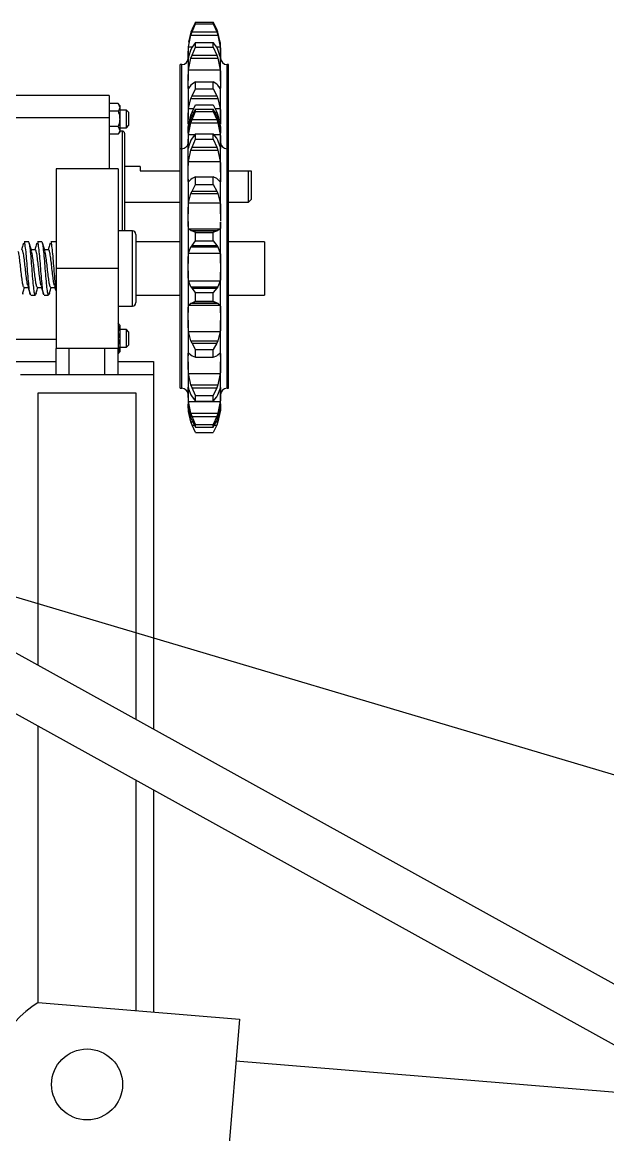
# Model space of a CAD drawing. Header units: millimetres. Extents: x -2889 to 8174, y 2447 to 8478.
# Drawn here: x 1625.71 to 1638.91, y 3472.34 to 3497.43 of the extents above; entities that cross this region are included whole.
import ezdxf

# ---------------------------------------------------------------- set-up
doc = ezdxf.new("R2010")
doc.units = ezdxf.units.MM

msp = doc.modelspace()

# ---------------------------------------------------------------- linework, layer by layer
at = {"color": 7, "linetype": 'Continuous', "lineweight": 25}
for p, q in [((1629.514, 3497.204), (1629.462, 3496.977)), ((1629.54, 3497.273), (1629.514, 3497.204)), ((1629.514, 3497.136), (1629.54, 3497.211)), ((1629.619, 3497.427), (1629.54, 3497.273)), ((1629.54, 3497.211), (1629.619, 3497.39)), ((1629.54, 3497.211), (1630.098, 3497.211)), ((1629.619, 3497.39), (1629.619, 3497.427)), ((1629.619, 3497.427), (1630.019, 3497.427)), ((1629.619, 3497.39), (1630.019, 3497.39)), ((1630.019, 3497.39), (1630.019, 3497.427)), ((1630.098, 3497.273), (1630.019, 3497.427)), ((1630.019, 3497.39), (1630.098, 3497.211)), ((1630.123, 3497.204), (1630.098, 3497.273)), ((1630.098, 3497.211), (1630.123, 3497.136)), ((1630.175, 3496.977), (1630.123, 3497.204)), ((1629.462, 3496.875), (1629.514, 3497.136)), ((1629.514, 3497.136), (1630.123, 3497.136)), ((1629.619, 3496.969), (1629.54, 3496.862)), ((1629.619, 3496.865), (1629.619, 3496.969)), ((1629.619, 3496.969), (1630.019, 3496.969)), ((1630.019, 3496.865), (1630.019, 3496.969)), ((1630.098, 3496.862), (1630.019, 3496.969)), ((1630.123, 3497.136), (1630.175, 3496.875)), ((1629.454, 3496.845), (1629.454, 3496.673)), ((1629.514, 3496.809), (1629.462, 3496.647)), ((1629.54, 3496.862), (1629.514, 3496.809)), ((1629.514, 3496.614), (1629.54, 3496.685)), ((1629.54, 3496.685), (1629.619, 3496.865)), ((1629.54, 3496.685), (1630.098, 3496.685)), ((1629.619, 3496.865), (1630.019, 3496.865)), ((1630.019, 3496.865), (1630.098, 3496.685)), ((1630.123, 3496.809), (1630.098, 3496.862)), ((1630.098, 3496.685), (1630.123, 3496.614)), ((1630.175, 3496.647), (1630.123, 3496.809)), ((1630.184, 3496.667), (1630.184, 3496.845)), ((1629.31, 3496.473), (1629.274, 3496.473)), ((1629.274, 3494.573), (1629.274, 3496.473)), ((1629.454, 3496.6), (1629.454, 3496.65)), ((1629.454, 3496.608), (1629.454, 3496.116)), ((1629.454, 3496.596), (1629.454, 3496.6)), ((1629.462, 3496.353), (1629.514, 3496.614)), ((1629.514, 3496.614), (1630.123, 3496.614)), ((1630.123, 3496.614), (1630.175, 3496.353)), ((1630.184, 3496.65), (1630.184, 3496.6)), ((1630.184, 3496.1), (1630.184, 3496.607)), ((1630.364, 3496.473), (1630.328, 3496.473)), ((1630.364, 3494.573), (1630.364, 3496.473)), ((1629.462, 3496.353), (1630.175, 3496.353)), ((1629.454, 3495.986), (1629.454, 3496.081)), ((1629.454, 3495.987), (1629.454, 3495.235)), ((1629.462, 3495.929), (1629.459, 3495.929)), ((1629.514, 3496.004), (1629.462, 3495.929)), ((1629.54, 3496.034), (1629.514, 3496.004)), ((1629.619, 3496.081), (1629.54, 3496.034)), ((1629.619, 3496.081), (1630.019, 3496.081)), ((1629.619, 3495.923), (1629.619, 3496.081)), ((1630.019, 3495.923), (1630.019, 3496.081)), ((1630.098, 3496.034), (1630.019, 3496.081)), ((1630.123, 3496.004), (1630.098, 3496.034)), ((1630.175, 3495.929), (1630.123, 3496.004)), ((1630.184, 3496.081), (1630.184, 3495.986)), ((1630.184, 3495.986), (1630.184, 3495.941)), ((1630.184, 3495.216), (1630.184, 3495.983)), ((1627.669, 3495.773), (1624.469, 3495.773)), ((1627.669, 3495.773), (1627.669, 3495.273)), ((1629.462, 3495.483), (1629.514, 3495.707)), ((1629.514, 3495.707), (1629.54, 3495.765)), ((1629.514, 3495.707), (1630.123, 3495.707)), ((1629.54, 3495.765), (1629.619, 3495.923)), ((1629.54, 3495.765), (1630.098, 3495.765)), ((1629.619, 3495.923), (1630.019, 3495.923)), ((1630.019, 3495.923), (1630.098, 3495.765)), ((1630.098, 3495.765), (1630.123, 3495.707)), ((1630.123, 3495.707), (1630.175, 3495.483)), ((1627.876, 3495.594), (1627.669, 3495.594)), ((1627.909, 3495.547), (1627.876, 3495.594)), ((1627.876, 3495.594), (1627.909, 3495.507)), ((1627.909, 3495.547), (1627.909, 3495.507)), ((1627.909, 3495.507), (1627.909, 3495.247)), ((1628.059, 3495.447), (1627.909, 3495.447)), ((1628.109, 3495.397), (1628.059, 3495.447)), ((1628.059, 3495.047), (1628.059, 3495.447)), ((1629.54, 3495.401), (1629.619, 3495.562)), ((1629.619, 3495.467), (1629.54, 3495.322)), ((1629.619, 3495.562), (1630.019, 3495.562)), ((1629.619, 3495.415), (1629.619, 3495.467)), ((1629.619, 3495.467), (1630.019, 3495.467)), ((1630.019, 3495.562), (1630.098, 3495.401)), ((1630.019, 3495.415), (1630.019, 3495.467)), ((1630.098, 3495.322), (1630.019, 3495.467)), ((1627.669, 3495.273), (1624.469, 3495.273)), ((1627.876, 3495.421), (1627.669, 3495.421)), ((1627.669, 3495.273), (1627.669, 3494.123)), ((1627.909, 3495.247), (1627.909, 3494.988)), ((1628.109, 3495.397), (1628.109, 3495.097)), ((1629.454, 3495.131), (1629.454, 3495.199)), ((1629.462, 3495.092), (1629.514, 3495.33)), ((1629.514, 3495.256), (1629.462, 3495.041)), ((1629.514, 3495.33), (1629.54, 3495.401)), ((1629.54, 3495.322), (1629.514, 3495.256)), ((1629.514, 3495.159), (1629.54, 3495.233)), ((1629.54, 3495.233), (1629.619, 3495.415)), ((1629.54, 3495.233), (1630.098, 3495.233)), ((1629.619, 3495.415), (1630.019, 3495.415)), ((1630.019, 3495.415), (1630.098, 3495.233)), ((1630.098, 3495.401), (1630.123, 3495.33)), ((1630.123, 3495.256), (1630.098, 3495.322)), ((1630.098, 3495.233), (1630.123, 3495.159)), ((1630.123, 3495.33), (1630.175, 3495.092)), ((1630.175, 3495.041), (1630.123, 3495.256)), ((1630.184, 3495.199), (1630.184, 3495.131)), ((1627.876, 3495.074), (1627.669, 3495.074)), ((1627.876, 3495.074), (1627.909, 3494.988)), ((1627.876, 3494.901), (1627.909, 3494.947)), ((1627.909, 3495.047), (1628.059, 3495.047)), ((1627.909, 3494.988), (1627.909, 3494.947)), ((1627.969, 3494.973), (1627.909, 3494.973)), ((1628.019, 3494.923), (1628.019, 3492.723)), ((1628.059, 3495.047), (1628.109, 3495.097)), ((1629.454, 3494.946), (1629.454, 3494.943)), ((1629.454, 3494.928), (1629.454, 3494.669)), ((1629.454, 3494.928), (1629.454, 3494.661)), ((1629.462, 3494.894), (1629.514, 3495.159)), ((1629.514, 3495.159), (1630.123, 3495.159)), ((1630.123, 3495.159), (1630.175, 3494.894)), ((1630.184, 3494.942), (1630.184, 3494.946)), ((1630.184, 3494.674), (1630.184, 3494.927)), ((1627.876, 3494.901), (1627.669, 3494.901)), ((1629.514, 3494.764), (1629.462, 3494.62)), ((1629.54, 3494.813), (1629.514, 3494.764)), ((1629.619, 3494.907), (1629.54, 3494.813)), ((1629.54, 3494.612), (1629.619, 3494.79)), ((1629.619, 3494.79), (1629.619, 3494.907)), ((1629.619, 3494.907), (1630.019, 3494.907)), ((1629.619, 3494.79), (1630.019, 3494.79)), ((1630.019, 3494.79), (1630.019, 3494.907)), ((1630.098, 3494.813), (1630.019, 3494.907)), ((1630.019, 3494.79), (1630.098, 3494.612)), ((1630.123, 3494.764), (1630.098, 3494.813)), ((1630.175, 3494.62), (1630.123, 3494.764)), ((1629.31, 3494.573), (1629.274, 3494.573)), ((1629.274, 3489.173), (1629.274, 3494.573)), ((1629.454, 3494.595), (1629.454, 3494.656)), ((1629.454, 3494.01), (1629.454, 3494.595)), ((1629.462, 3494.288), (1629.514, 3494.544)), ((1629.514, 3494.544), (1629.54, 3494.612)), ((1629.514, 3494.544), (1630.123, 3494.544)), ((1629.54, 3494.612), (1630.098, 3494.612)), ((1630.098, 3494.612), (1630.123, 3494.544)), ((1630.123, 3494.544), (1630.175, 3494.288)), ((1630.184, 3494.656), (1630.184, 3494.595)), ((1630.184, 3494.045), (1630.184, 3494.593)), ((1630.364, 3494.573), (1630.328, 3494.573)), ((1630.364, 3489.173), (1630.364, 3494.573)), ((1628.369, 3494.173), (1628.019, 3494.173)), ((1628.369, 3494.173), (1628.369, 3494.073)), ((1629.462, 3494.288), (1630.175, 3494.288)), ((1627.874, 3494.123), (1626.474, 3494.123)), ((1626.474, 3494.123), (1626.474, 3491.873)), ((1627.874, 3494.123), (1627.874, 3491.873)), ((1628.369, 3494.073), (1629.274, 3494.073)), ((1629.454, 3493.907), (1629.454, 3494.01)), ((1629.619, 3493.938), (1629.54, 3493.906)), ((1629.619, 3493.771), (1629.619, 3493.938)), ((1629.619, 3493.938), (1630.019, 3493.938)), ((1630.019, 3493.771), (1630.019, 3493.938)), ((1630.098, 3493.906), (1630.019, 3493.938)), ((1630.184, 3494.01), (1630.184, 3493.907)), ((1630.364, 3494.073), (1630.811, 3494.073)), ((1630.811, 3493.373), (1630.811, 3494.073)), ((1630.811, 3494.073), (1630.869, 3494.073)), ((1630.869, 3494.073), (1630.869, 3493.431)), ((1629.454, 3493.886), (1629.454, 3493.109)), ((1629.462, 3493.827), (1629.46, 3493.83)), ((1629.514, 3493.881), (1629.462, 3493.827)), ((1629.54, 3493.906), (1629.514, 3493.881)), ((1629.54, 3493.621), (1629.619, 3493.771)), ((1629.619, 3493.771), (1630.019, 3493.771)), ((1630.019, 3493.771), (1630.098, 3493.621)), ((1630.123, 3493.881), (1630.098, 3493.906)), ((1630.175, 3493.827), (1630.123, 3493.881)), ((1630.178, 3493.827), (1630.175, 3493.827)), ((1630.184, 3493.106), (1630.184, 3493.907)), ((1629.462, 3493.356), (1629.514, 3493.568)), ((1629.514, 3493.568), (1629.54, 3493.621)), ((1629.514, 3493.568), (1630.123, 3493.568)), ((1629.54, 3493.621), (1630.098, 3493.621)), ((1630.098, 3493.621), (1630.123, 3493.568)), ((1630.123, 3493.568), (1630.175, 3493.356)), ((1630.811, 3493.373), (1630.869, 3493.431)), ((1628.019, 3493.373), (1629.274, 3493.373)), ((1629.462, 3493.356), (1630.175, 3493.356)), ((1630.364, 3493.373), (1630.811, 3493.373)), ((1629.454, 3492.944), (1629.454, 3493.074)), ((1629.454, 3492.937), (1629.454, 3491.987)), ((1630.184, 3493.074), (1630.184, 3492.944)), ((1630.184, 3491.99), (1630.184, 3492.915)), ((1628.194, 3492.723), (1627.874, 3492.723)), ((1629.514, 3492.727), (1629.462, 3492.771)), ((1629.462, 3492.771), (1630.175, 3492.771)), ((1629.54, 3492.725), (1629.514, 3492.727)), ((1629.514, 3492.727), (1630.123, 3492.727)), ((1629.619, 3492.689), (1629.54, 3492.725)), ((1629.54, 3492.725), (1630.098, 3492.725)), ((1629.619, 3492.495), (1629.619, 3492.689)), ((1629.619, 3492.689), (1630.019, 3492.689)), ((1630.098, 3492.725), (1630.019, 3492.689)), ((1630.019, 3492.495), (1630.019, 3492.689)), ((1630.123, 3492.727), (1630.098, 3492.725)), ((1630.175, 3492.771), (1630.123, 3492.727)), ((1625.858, 3492.473), (1625.755, 3492.473)), ((1626.158, 3492.473), (1626.055, 3492.473)), ((1626.474, 3492.473), (1626.355, 3492.473)), ((1628.274, 3492.643), (1628.274, 3491.103)), ((1629.274, 3492.473), (1628.274, 3492.473)), ((1629.54, 3492.394), (1629.619, 3492.495)), ((1629.619, 3492.495), (1630.019, 3492.495)), ((1630.019, 3492.495), (1630.098, 3492.394)), ((1631.174, 3492.473), (1630.364, 3492.473)), ((1631.174, 3492.473), (1631.174, 3491.284)), ((1626.008, 3492.298), (1625.914, 3492.298)), ((1626.308, 3492.298), (1626.214, 3492.298)), ((1629.462, 3492.223), (1629.514, 3492.363)), ((1629.462, 3492.223), (1630.175, 3492.223)), ((1629.514, 3492.363), (1629.54, 3492.394)), ((1629.514, 3492.363), (1630.123, 3492.363)), ((1629.54, 3492.394), (1630.098, 3492.394)), ((1630.098, 3492.394), (1630.123, 3492.363)), ((1630.123, 3492.363), (1630.175, 3492.223)), ((1629.454, 3491.836), (1629.454, 3491.977)), ((1630.184, 3491.977), (1630.184, 3491.836)), ((1627.874, 3491.873), (1626.474, 3491.873)), ((1626.474, 3491.873), (1626.474, 3490.073)), ((1627.874, 3491.873), (1627.874, 3490.073)), ((1629.454, 3491.823), (1629.454, 3490.881)), ((1630.184, 3490.871), (1630.184, 3491.794)), ((1625.755, 3491.448), (1625.848, 3491.448)), ((1626.055, 3491.448), (1626.148, 3491.448)), ((1626.355, 3491.448), (1626.448, 3491.448)), ((1629.514, 3491.458), (1629.462, 3491.593)), ((1629.462, 3491.593), (1630.175, 3491.593)), ((1629.54, 3491.428), (1629.514, 3491.458)), ((1629.514, 3491.458), (1630.123, 3491.458)), ((1629.619, 3491.331), (1629.54, 3491.428)), ((1629.54, 3491.428), (1630.098, 3491.428)), ((1630.098, 3491.428), (1630.019, 3491.331)), ((1630.123, 3491.458), (1630.098, 3491.428)), ((1630.175, 3491.593), (1630.123, 3491.458)), ((1625.724, 3491.313), (1625.718, 3491.285)), ((1625.905, 3491.273), (1626.008, 3491.273)), ((1626.024, 3491.313), (1626.018, 3491.285)), ((1626.205, 3491.273), (1626.308, 3491.273)), ((1626.324, 3491.313), (1626.318, 3491.285)), ((1628.274, 3491.273), (1629.274, 3491.273)), ((1629.619, 3491.136), (1629.619, 3491.331)), ((1629.619, 3491.331), (1630.019, 3491.331)), ((1630.019, 3491.136), (1630.019, 3491.331)), ((1630.364, 3491.273), (1631.174, 3491.273)), ((1631.174, 3491.284), (1631.174, 3491.273)), ((1627.874, 3491.023), (1628.194, 3491.023)), ((1629.462, 3491.043), (1629.514, 3491.092)), ((1629.462, 3491.043), (1630.175, 3491.043)), ((1629.514, 3491.092), (1629.54, 3491.096)), ((1629.514, 3491.092), (1630.123, 3491.092)), ((1629.54, 3491.096), (1629.619, 3491.136)), ((1629.54, 3491.096), (1630.098, 3491.096)), ((1629.619, 3491.136), (1630.019, 3491.136)), ((1630.019, 3491.136), (1630.098, 3491.096)), ((1630.098, 3491.096), (1630.123, 3491.092)), ((1630.123, 3491.092), (1630.175, 3491.043)), ((1629.454, 3490.733), (1629.454, 3490.865)), ((1629.454, 3490.712), (1629.454, 3489.902)), ((1630.184, 3490.865), (1630.184, 3490.733)), ((1630.184, 3489.89), (1630.184, 3490.701)), ((1627.876, 3490.644), (1627.874, 3490.644)), ((1627.876, 3490.598), (1627.874, 3490.598)), ((1627.909, 3490.598), (1627.876, 3490.644)), ((1627.876, 3490.644), (1627.894, 3490.598)), ((1627.876, 3490.598), (1627.909, 3490.448)), ((1627.909, 3490.598), (1627.909, 3490.448)), ((1628.059, 3490.498), (1627.909, 3490.498)), ((1627.909, 3490.448), (1627.909, 3490.148)), ((1628.109, 3490.448), (1628.059, 3490.498)), ((1628.059, 3490.098), (1628.059, 3490.498)), ((1628.109, 3490.448), (1628.109, 3490.148)), ((1629.514, 3490.244), (1629.462, 3490.453)), ((1629.462, 3490.453), (1630.175, 3490.453)), ((1630.175, 3490.453), (1630.123, 3490.244)), ((1627.876, 3490.298), (1627.874, 3490.298)), ((1627.876, 3490.298), (1627.909, 3490.148)), ((1629.54, 3490.192), (1629.514, 3490.244)), ((1629.514, 3490.244), (1630.123, 3490.244)), ((1629.619, 3490.045), (1629.54, 3490.192)), ((1629.54, 3490.192), (1630.098, 3490.192)), ((1630.098, 3490.192), (1630.019, 3490.045)), ((1630.123, 3490.244), (1630.098, 3490.192)), ((1626.474, 3489.473), (1626.474, 3490.073)), ((1626.774, 3490.073), (1626.474, 3490.073)), ((1626.774, 3489.473), (1626.774, 3490.073)), ((1627.574, 3490.073), (1626.774, 3490.073)), ((1627.574, 3489.473), (1627.574, 3490.073)), ((1627.874, 3490.073), (1627.574, 3490.073)), ((1627.874, 3489.473), (1627.874, 3490.073)), ((1627.876, 3489.998), (1627.874, 3489.998)), ((1627.876, 3489.951), (1627.874, 3489.951)), ((1627.876, 3489.951), (1627.909, 3489.998)), ((1627.895, 3489.998), (1627.876, 3489.951)), ((1627.909, 3490.148), (1627.909, 3489.998)), ((1627.909, 3490.098), (1628.059, 3490.098)), ((1628.059, 3490.098), (1628.109, 3490.148)), ((1629.462, 3489.975), (1629.514, 3489.927)), ((1629.514, 3489.927), (1629.54, 3489.904)), ((1629.54, 3489.904), (1629.619, 3489.876)), ((1629.619, 3490.045), (1630.019, 3490.045)), ((1629.619, 3489.876), (1629.619, 3490.045)), ((1630.019, 3489.876), (1630.019, 3490.045)), ((1630.019, 3489.876), (1630.098, 3489.904)), ((1630.098, 3489.904), (1630.123, 3489.927)), ((1630.123, 3489.927), (1630.175, 3489.975)), ((1630.175, 3489.975), (1630.177, 3489.973)), ((1619.439, 3489.773), (1626.474, 3489.773)), ((1627.874, 3489.773), (1628.674, 3489.773)), ((1628.674, 3489.773), (1628.674, 3489.473)), ((1629.454, 3489.784), (1629.454, 3489.889)), ((1629.454, 3489.768), (1629.454, 3489.186)), ((1629.619, 3489.876), (1630.019, 3489.876)), ((1630.184, 3489.889), (1630.184, 3489.784)), ((1630.184, 3489.176), (1630.184, 3489.767)), ((1628.674, 3489.473), (1625.674, 3489.473)), ((1628.674, 3489.473), (1628.674, 3481.482)), ((1629.462, 3489.505), (1630.175, 3489.505)), ((1629.514, 3489.251), (1629.462, 3489.505)), ((1630.175, 3489.505), (1630.123, 3489.251)), ((1629.274, 3489.173), (1629.31, 3489.173)), ((1629.454, 3489.118), (1629.454, 3489.182)), ((1629.462, 3489.163), (1629.514, 3489.024)), ((1629.54, 3489.183), (1629.514, 3489.251)), ((1629.514, 3489.251), (1630.123, 3489.251)), ((1629.619, 3489.006), (1629.54, 3489.183)), ((1629.54, 3489.183), (1630.098, 3489.183)), ((1630.098, 3489.183), (1630.019, 3489.006)), ((1630.123, 3489.251), (1630.098, 3489.183)), ((1630.123, 3489.024), (1630.175, 3489.163)), ((1630.184, 3489.188), (1630.184, 3489.182)), ((1630.184, 3489.182), (1630.184, 3489.118)), ((1630.328, 3489.173), (1630.364, 3489.173)), ((1626.074, 3489.073), (1628.274, 3489.073)), ((1626.074, 3482.922), (1626.074, 3489.073)), ((1628.274, 3489.073), (1628.274, 3481.703)), ((1629.454, 3489.1), (1629.454, 3488.827)), ((1629.514, 3489.024), (1629.54, 3488.977)), ((1629.54, 3488.977), (1629.619, 3488.885)), ((1629.619, 3488.885), (1629.619, 3489.006)), ((1629.619, 3489.006), (1630.019, 3489.006)), ((1630.019, 3488.885), (1630.019, 3489.006)), ((1630.019, 3488.885), (1630.098, 3488.977)), ((1630.098, 3488.977), (1630.123, 3489.024)), ((1630.184, 3488.825), (1630.184, 3489.093)), ((1629.454, 3488.828), (1629.454, 3488.808)), ((1629.454, 3488.807), (1629.454, 3488.799)), ((1629.462, 3488.876), (1630.175, 3488.876)), ((1629.514, 3488.611), (1629.462, 3488.876)), ((1629.462, 3488.718), (1629.514, 3488.506)), ((1629.514, 3488.412), (1629.462, 3488.652)), ((1629.619, 3488.885), (1630.019, 3488.885)), ((1630.175, 3488.876), (1630.123, 3488.611)), ((1630.123, 3488.506), (1630.175, 3488.718)), ((1630.175, 3488.652), (1630.123, 3488.412)), ((1630.184, 3488.806), (1630.184, 3488.825)), ((1630.184, 3488.799), (1630.184, 3488.806)), ((1629.54, 3488.537), (1629.514, 3488.611)), ((1629.514, 3488.611), (1630.123, 3488.611)), ((1629.514, 3488.506), (1629.54, 3488.441)), ((1629.54, 3488.341), (1629.514, 3488.412)), ((1629.619, 3488.355), (1629.54, 3488.537)), ((1629.54, 3488.537), (1630.098, 3488.537)), ((1629.54, 3488.441), (1629.619, 3488.298)), ((1630.098, 3488.537), (1630.019, 3488.355)), ((1630.019, 3488.298), (1630.098, 3488.441)), ((1630.123, 3488.611), (1630.098, 3488.537)), ((1630.098, 3488.441), (1630.123, 3488.506)), ((1630.123, 3488.412), (1630.098, 3488.341)), ((1629.619, 3488.178), (1629.54, 3488.341)), ((1629.619, 3488.298), (1629.619, 3488.355)), ((1629.619, 3488.355), (1630.019, 3488.355)), ((1629.619, 3488.298), (1630.019, 3488.298)), ((1629.619, 3488.178), (1630.019, 3488.178)), ((1630.019, 3488.298), (1630.019, 3488.355)), ((1630.098, 3488.341), (1630.019, 3488.178)), ((1643.985, 3473.002), (1620.133, 3486.212)), ((1619.551, 3485.162), (1643.404, 3471.953)), ((1626.074, 3475.319), (1626.074, 3481.55)), ((1628.274, 3480.331), (1628.274, 3475.138)), ((1628.674, 3480.11), (1628.674, 3475.105)), ((1626.073, 3475.319), (1630.606, 3474.946)), ((1630.606, 3474.946), (1630.286, 3471.059)), ((1641.314, 3473.11), (1630.528, 3473.999))]:
    msp.add_line(p, q, dxfattribs=at)
at = {"color": 8, "linetype": 'Continuous', "lineweight": 25}
for p, q in [((1629.462, 3496.875), (1629.549, 3496.875)), ((1630.088, 3496.875), (1630.175, 3496.875)), ((1629.31, 3494.573), (1629.31, 3496.473)), ((1630.328, 3494.573), (1630.328, 3496.473)), ((1629.462, 3495.483), (1629.58, 3495.483)), ((1630.057, 3495.483), (1630.175, 3495.483)), ((1629.514, 3495.33), (1629.544, 3495.33)), ((1629.54, 3495.401), (1629.583, 3495.401)), ((1630.055, 3495.401), (1630.098, 3495.401)), ((1630.094, 3495.33), (1630.123, 3495.33)), ((1627.969, 3492.723), (1627.969, 3494.973)), ((1629.462, 3494.894), (1629.608, 3494.894)), ((1630.03, 3494.894), (1630.175, 3494.894)), ((1629.31, 3489.173), (1629.31, 3494.573)), ((1630.328, 3489.173), (1630.328, 3494.573)), ((1628.194, 3491.023), (1628.194, 3492.723)), ((1626.474, 3490.273), (1624.469, 3490.273)), ((1629.514, 3488.412), (1629.556, 3488.412)), ((1630.082, 3488.412), (1630.123, 3488.412)), ((1629.54, 3488.341), (1629.595, 3488.341)), ((1630.042, 3488.341), (1630.098, 3488.341))]:
    msp.add_line(p, q, dxfattribs=at)
msp.add_line((1616.685, 3487.105), (1653.584, 3476.141))
at = {"color": 7, "linetype": 'Continuous', "lineweight": 25}
msp.add_circle((1627.174, 3473.473), 0.8, dxfattribs=at)
for centre, radius, start, end in [((1629.31, 3496.617), 0.144, 270, 0), ((1630.328, 3496.617), 0.144, 180, 270), ((1627.969, 3494.923), 0.05, 0, 90), ((1629.31, 3494.717), 0.144, 270, 358.1372), ((1630.328, 3494.717), 0.144, 181.8628, 270), ((1628.194, 3492.643), 0.08, 0, 90), ((1628.194, 3491.103), 0.08, 270, 0), ((1629.31, 3489.029), 0.144, 1.8628, 90), ((1630.328, 3489.029), 0.144, 90, 178.1372), ((1630.724, 3488.799), 1.27, 180, 186.731), ((1628.914, 3488.799), 1.27, 351.7654, 353.4851), ((1628.914, 3488.799), 1.27, 353.4851, 0), ((1627.174, 3473.473), 2.15, 120.8054, 265.2895)]:
    msp.add_arc(centre, radius, start, end, dxfattribs=at)
for points, knots in [([(1630.184, 3496.832), (1630.184, 3496.841), (1630.184, 3496.861), (1630.182, 3496.919), (1630.177, 3496.965), (1630.175, 3496.977)], [0, 0, 0, 0, 0.36574, 0.831173, 1, 1, 1, 1]), ([(1629.454, 3496.65), (1629.454, 3496.671), (1629.454, 3496.718), (1629.455, 3496.802), (1629.461, 3496.86), (1629.462, 3496.875)], [0, 0, 0, 0, 0.3657486, 0.8311813, 1, 1, 1, 1]), ([(1630.175, 3496.875), (1630.178, 3496.834), (1630.185, 3496.751), (1630.184, 3496.683), (1630.184, 3496.655), (1630.184, 3496.65)], [0, 0, 0, 0, 0.4594409, 0.9186762, 1, 1, 1, 1]), ([(1629.462, 3496.647), (1629.459, 3496.627), (1629.454, 3496.595), (1629.454, 3496.597), (1629.454, 3496.597)], [0, 0, 0, 0, 0.628199, 1, 1, 1, 1]), ([(1630.184, 3496.595), (1630.184, 3496.594), (1630.184, 3496.589), (1630.182, 3496.611), (1630.177, 3496.64), (1630.175, 3496.647)], [0, 0, 0, 0, 0.132507, 0.769107, 1, 1, 1, 1]), ([(1629.454, 3496.081), (1629.454, 3496.11), (1629.454, 3496.178), (1629.455, 3496.276), (1629.461, 3496.337), (1629.462, 3496.353)], [0, 0, 0, 0, 0.365759, 0.831192, 1, 1, 1, 1]), ([(1630.175, 3496.353), (1630.178, 3496.309), (1630.185, 3496.219), (1630.184, 3496.129), (1630.184, 3496.087), (1630.184, 3496.081)], [0, 0, 0, 0, 0.4594441, 0.9186795, 1, 1, 1, 1]), ([(1629.455, 3495.93), (1629.454, 3495.941), (1629.454, 3495.954), (1629.454, 3495.982), (1629.454, 3495.986)], [0, 0, 0, 0, 0.84956, 1, 1, 1, 1]), ([(1630.18, 3495.926), (1630.18, 3495.925), (1630.179, 3495.922), (1630.177, 3495.926), (1630.175, 3495.929)], [0, 0, 0, 0, 0.234543, 1, 1, 1, 1]), ([(1627.909, 3495.507), (1627.909, 3495.504), (1627.908, 3495.475), (1627.891, 3495.446), (1627.876, 3495.421)], [0, 0, 0, 0, 0.097922, 1, 1, 1, 1]), ([(1629.454, 3495.199), (1629.454, 3495.234), (1629.454, 3495.313), (1629.455, 3495.412), (1629.461, 3495.468), (1629.462, 3495.483)], [0, 0, 0, 0, 0.365758, 0.831191, 1, 1, 1, 1]), ([(1630.175, 3495.483), (1630.178, 3495.441), (1630.185, 3495.357), (1630.184, 3495.257), (1630.184, 3495.207), (1630.184, 3495.199)], [0, 0, 0, 0, 0.459437, 0.918672, 1, 1, 1, 1]), ([(1627.876, 3495.421), (1627.889, 3495.377), (1627.907, 3495.321), (1627.908, 3495.262), (1627.909, 3495.247)], [0, 0, 0, 0, 0.762598, 1, 1, 1, 1]), ([(1627.909, 3495.247), (1627.905, 3495.204), (1627.9, 3495.145), (1627.881, 3495.089), (1627.876, 3495.074)], [0, 0, 0, 0, 0.739122, 1, 1, 1, 1]), ([(1627.909, 3494.988), (1627.909, 3494.985), (1627.908, 3494.955), (1627.891, 3494.927), (1627.876, 3494.901)], [0, 0, 0, 0, 0.097922, 1, 1, 1, 1]), ([(1629.455, 3494.965), (1629.455, 3494.966), (1629.452, 3494.983), (1629.454, 3495.026), (1629.454, 3495.067), (1629.454, 3495.073)], [0, 0, 0, 0, 0.047362, 0.856684, 1, 1, 1, 1]), ([(1629.462, 3495.041), (1629.459, 3495.012), (1629.453, 3494.953), (1629.454, 3494.923), (1629.454, 3494.917), (1629.454, 3494.916)], [0, 0, 0, 0, 0.459428, 0.918663, 1, 1, 1, 1]), ([(1629.454, 3494.927), (1629.454, 3494.939), (1629.454, 3494.965), (1629.455, 3495.03), (1629.461, 3495.079), (1629.462, 3495.092)], [0, 0, 0, 0, 0.365743, 0.831176, 1, 1, 1, 1]), ([(1630.175, 3495.092), (1630.178, 3495.058), (1630.185, 3494.989), (1630.184, 3494.944), (1630.184, 3494.929), (1630.184, 3494.927)], [0, 0, 0, 0, 0.459438, 0.918674, 1, 1, 1, 1]), ([(1630.184, 3494.916), (1630.184, 3494.922), (1630.184, 3494.936), (1630.182, 3494.987), (1630.177, 3495.03), (1630.175, 3495.041)], [0, 0, 0, 0, 0.365754, 0.831187, 1, 1, 1, 1]), ([(1630.184, 3495.073), (1630.184, 3495.045), (1630.185, 3494.998), (1630.182, 3494.972), (1630.181, 3494.962)], [0, 0, 0, 0, 0.590811, 1, 1, 1, 1]), ([(1629.454, 3494.656), (1629.454, 3494.679), (1629.454, 3494.732), (1629.455, 3494.82), (1629.461, 3494.879), (1629.462, 3494.894)], [0, 0, 0, 0, 0.365758, 0.83119, 1, 1, 1, 1]), ([(1630.175, 3494.894), (1630.178, 3494.852), (1630.185, 3494.767), (1630.184, 3494.693), (1630.184, 3494.661), (1630.184, 3494.656)], [0, 0, 0, 0, 0.459444, 0.91868, 1, 1, 1, 1]), ([(1629.462, 3494.62), (1629.459, 3494.604), (1629.453, 3494.573), (1629.454, 3494.58), (1629.454, 3494.593), (1629.454, 3494.595)], [0, 0, 0, 0, 0.459442, 0.918677, 1, 1, 1, 1]), ([(1630.184, 3494.595), (1630.184, 3494.588), (1630.184, 3494.572), (1630.182, 3494.589), (1630.177, 3494.613), (1630.175, 3494.62)], [0, 0, 0, 0, 0.36576, 0.8311927, 1, 1, 1, 1]), ([(1629.454, 3494.01), (1629.454, 3494.041), (1629.454, 3494.112), (1629.455, 3494.211), (1629.461, 3494.272), (1629.462, 3494.288)], [0, 0, 0, 0, 0.36576, 0.831192, 1, 1, 1, 1]), ([(1630.175, 3494.288), (1630.178, 3494.244), (1630.185, 3494.154), (1630.184, 3494.061), (1630.184, 3494.016), (1630.184, 3494.01)], [0, 0, 0, 0, 0.45944, 0.918675, 1, 1, 1, 1]), ([(1629.455, 3493.839), (1629.454, 3493.854), (1629.454, 3493.871), (1629.454, 3493.902), (1629.454, 3493.907)], [0, 0, 0, 0, 0.849561, 1, 1, 1, 1]), ([(1630.184, 3493.907), (1630.184, 3493.887), (1630.184, 3493.843), (1630.181, 3493.832), (1630.179, 3493.826)], [0, 0, 0, 0, 0.440039, 1, 1, 1, 1]), ([(1629.454, 3493.074), (1629.454, 3493.11), (1629.454, 3493.19), (1629.455, 3493.287), (1629.461, 3493.341), (1629.462, 3493.356)], [0, 0, 0, 0, 0.3657505, 0.8311832, 1, 1, 1, 1]), ([(1630.175, 3493.356), (1630.178, 3493.315), (1630.185, 3493.233), (1630.184, 3493.133), (1630.184, 3493.082), (1630.184, 3493.074)], [0, 0, 0, 0, 0.459422, 0.918656, 1, 1, 1, 1]), ([(1629.462, 3492.771), (1629.459, 3492.787), (1629.453, 3492.821), (1629.454, 3492.893), (1629.454, 3492.937), (1629.454, 3492.944)], [0, 0, 0, 0, 0.459435, 0.91867, 1, 1, 1, 1]), ([(1630.184, 3492.915), (1630.184, 3492.897), (1630.184, 3492.842), (1630.182, 3492.796), (1630.177, 3492.776), (1630.175, 3492.771)], [0, 0, 0, 0, 0.271849, 0.806178, 1, 1, 1, 1]), ([(1625.74, 3492.443), (1625.731, 3492.412), (1625.717, 3492.363), (1625.703, 3492.315), (1625.698, 3492.298)], [0, 0, 0, 0, 0.640413, 1, 1, 1, 1]), ([(1625.905, 3491.284), (1625.902, 3491.282), (1625.893, 3491.275), (1625.876, 3491.364), (1625.859, 3491.53), (1625.839, 3491.752), (1625.821, 3491.992), (1625.803, 3492.216), (1625.782, 3492.381), (1625.768, 3492.47), (1625.759, 3492.463), (1625.755, 3492.461)], [0, 0, 0, 0, 0.06233, 0.188585, 0.310877, 0.438245, 0.56233, 0.686415, 0.813783, 0.936076, 1, 1, 1, 1]), ([(1626.008, 3491.284), (1626.005, 3491.282), (1625.996, 3491.275), (1625.979, 3491.364), (1625.962, 3491.53), (1625.942, 3491.752), (1625.924, 3491.992), (1625.906, 3492.216), (1625.885, 3492.381), (1625.871, 3492.47), (1625.862, 3492.463), (1625.858, 3492.461)], [0, 0, 0, 0, 0.06233, 0.188585, 0.310877, 0.438245, 0.56233, 0.686415, 0.813783, 0.936076, 1, 1, 1, 1]), ([(1625.924, 3492.265), (1625.915, 3492.296), (1625.898, 3492.356), (1625.881, 3492.417), (1625.872, 3492.448)], [0, 0, 0, 0, 0.496832, 1, 1, 1, 1]), ([(1626.04, 3492.443), (1626.031, 3492.412), (1626.017, 3492.363), (1626.003, 3492.315), (1625.998, 3492.298)], [0, 0, 0, 0, 0.640413, 1, 1, 1, 1]), ([(1626.205, 3491.284), (1626.202, 3491.282), (1626.193, 3491.275), (1626.176, 3491.364), (1626.159, 3491.53), (1626.139, 3491.752), (1626.121, 3491.992), (1626.103, 3492.216), (1626.082, 3492.381), (1626.068, 3492.47), (1626.059, 3492.463), (1626.055, 3492.461)], [0, 0, 0, 0, 0.06233, 0.188585, 0.310877, 0.438245, 0.56233, 0.686415, 0.813783, 0.936076, 1, 1, 1, 1]), ([(1626.308, 3491.284), (1626.305, 3491.282), (1626.296, 3491.275), (1626.279, 3491.364), (1626.262, 3491.53), (1626.242, 3491.752), (1626.224, 3491.992), (1626.206, 3492.216), (1626.185, 3492.381), (1626.171, 3492.47), (1626.162, 3492.463), (1626.158, 3492.461)], [0, 0, 0, 0, 0.06233, 0.188585, 0.310877, 0.438245, 0.56233, 0.686415, 0.813783, 0.936076, 1, 1, 1, 1]), ([(1626.224, 3492.265), (1626.215, 3492.296), (1626.198, 3492.356), (1626.181, 3492.417), (1626.172, 3492.448)], [0, 0, 0, 0, 0.496832, 1, 1, 1, 1]), ([(1626.34, 3492.443), (1626.331, 3492.412), (1626.317, 3492.363), (1626.303, 3492.315), (1626.298, 3492.298)], [0, 0, 0, 0, 0.640413, 1, 1, 1, 1]), ([(1626.474, 3491.399), (1626.469, 3491.442), (1626.458, 3491.537), (1626.439, 3491.753), (1626.421, 3491.992), (1626.403, 3492.216), (1626.382, 3492.381), (1626.368, 3492.47), (1626.359, 3492.463), (1626.355, 3492.461)], [0, 0, 0, 0, 0.131479, 0.292005, 0.448392, 0.60478, 0.765306, 0.919434, 1, 1, 1, 1]), ([(1625.755, 3491.456), (1625.752, 3491.454), (1625.743, 3491.449), (1625.726, 3491.512), (1625.709, 3491.63), (1625.689, 3491.787), (1625.671, 3491.958), (1625.653, 3492.113), (1625.635, 3492.222), (1625.627, 3492.25), (1625.624, 3492.259)], [0, 0, 0, 0, 0.071087, 0.215079, 0.354497, 0.499776, 0.641262, 0.782748, 0.928027, 1, 1, 1, 1]), ([(1625.838, 3491.493), (1625.835, 3491.501), (1625.826, 3491.527), (1625.812, 3491.633), (1625.792, 3491.786), (1625.774, 3491.957), (1625.756, 3492.116), (1625.735, 3492.233), (1625.721, 3492.295), (1625.712, 3492.291), (1625.708, 3492.289)], [0, 0, 0, 0, 0.060633, 0.202175, 0.349667, 0.493309, 0.63695, 0.784443, 0.925984, 1, 1, 1, 1]), ([(1626.055, 3491.456), (1626.052, 3491.454), (1626.043, 3491.449), (1626.026, 3491.512), (1626.009, 3491.63), (1625.989, 3491.787), (1625.971, 3491.958), (1625.953, 3492.113), (1625.935, 3492.222), (1625.927, 3492.25), (1625.924, 3492.259)], [0, 0, 0, 0, 0.071087, 0.215079, 0.354497, 0.499776, 0.641262, 0.782748, 0.928027, 1, 1, 1, 1]), ([(1626.138, 3491.493), (1626.135, 3491.501), (1626.126, 3491.527), (1626.112, 3491.633), (1626.092, 3491.786), (1626.074, 3491.957), (1626.056, 3492.116), (1626.035, 3492.233), (1626.021, 3492.295), (1626.012, 3492.291), (1626.008, 3492.289)], [0, 0, 0, 0, 0.060633, 0.202175, 0.349667, 0.493309, 0.63695, 0.784443, 0.925984, 1, 1, 1, 1]), ([(1626.355, 3491.456), (1626.352, 3491.454), (1626.343, 3491.449), (1626.326, 3491.512), (1626.309, 3491.63), (1626.289, 3491.787), (1626.271, 3491.958), (1626.253, 3492.113), (1626.235, 3492.222), (1626.227, 3492.25), (1626.224, 3492.259)], [0, 0, 0, 0, 0.071087, 0.215079, 0.354497, 0.499776, 0.641262, 0.782748, 0.928027, 1, 1, 1, 1]), ([(1626.438, 3491.493), (1626.435, 3491.501), (1626.426, 3491.527), (1626.412, 3491.633), (1626.392, 3491.786), (1626.374, 3491.957), (1626.356, 3492.116), (1626.335, 3492.233), (1626.321, 3492.295), (1626.312, 3492.291), (1626.308, 3492.289)], [0, 0, 0, 0, 0.060633, 0.202175, 0.349667, 0.493309, 0.63695, 0.784443, 0.925984, 1, 1, 1, 1]), ([(1629.454, 3491.977), (1629.454, 3492.011), (1629.454, 3492.09), (1629.455, 3492.172), (1629.461, 3492.212), (1629.462, 3492.223)], [0, 0, 0, 0, 0.365737, 0.831169, 1, 1, 1, 1]), ([(1630.175, 3492.223), (1630.178, 3492.192), (1630.185, 3492.129), (1630.184, 3492.036), (1630.184, 3491.984), (1630.184, 3491.977)], [0, 0, 0, 0, 0.459435, 0.9186702, 1, 1, 1, 1]), ([(1629.462, 3491.593), (1629.459, 3491.623), (1629.453, 3491.685), (1629.454, 3491.777), (1629.454, 3491.828), (1629.454, 3491.836)], [0, 0, 0, 0, 0.459422, 0.918656, 1, 1, 1, 1]), ([(1630.184, 3491.836), (1630.184, 3491.802), (1630.184, 3491.724), (1630.182, 3491.643), (1630.177, 3491.603), (1630.175, 3491.593)], [0, 0, 0, 0, 0.365751, 0.831183, 1, 1, 1, 1]), ([(1625.723, 3491.303), (1625.732, 3491.334), (1625.745, 3491.382), (1625.759, 3491.43), (1625.764, 3491.448)], [0, 0, 0, 0, 0.63887, 1, 1, 1, 1]), ([(1625.837, 3491.487), (1625.846, 3491.456), (1625.864, 3491.395), (1625.881, 3491.333), (1625.89, 3491.302)], [0, 0, 0, 0, 0.495639, 1, 1, 1, 1]), ([(1626.023, 3491.303), (1626.032, 3491.334), (1626.045, 3491.382), (1626.059, 3491.43), (1626.064, 3491.448)], [0, 0, 0, 0, 0.63887, 1, 1, 1, 1]), ([(1626.137, 3491.487), (1626.146, 3491.456), (1626.164, 3491.395), (1626.181, 3491.333), (1626.19, 3491.302)], [0, 0, 0, 0, 0.495639, 1, 1, 1, 1]), ([(1626.323, 3491.303), (1626.332, 3491.334), (1626.345, 3491.382), (1626.359, 3491.43), (1626.364, 3491.448)], [0, 0, 0, 0, 0.6388703, 1, 1, 1, 1]), ([(1626.437, 3491.487), (1626.446, 3491.456), (1626.458, 3491.414), (1626.47, 3491.371), (1626.474, 3491.359)], [0, 0, 0, 0, 0.713617, 1, 1, 1, 1]), ([(1629.454, 3490.865), (1629.454, 3490.894), (1629.454, 3490.96), (1629.455, 3491.016), (1629.461, 3491.038), (1629.462, 3491.043)], [0, 0, 0, 0, 0.365756, 0.831188, 1, 1, 1, 1]), ([(1630.175, 3491.043), (1630.178, 3491.025), (1630.185, 3490.99), (1630.184, 3490.916), (1630.184, 3490.872), (1630.184, 3490.865)], [0, 0, 0, 0, 0.459444, 0.918679, 1, 1, 1, 1]), ([(1629.462, 3490.453), (1629.459, 3490.493), (1629.453, 3490.574), (1629.454, 3490.674), (1629.454, 3490.726), (1629.454, 3490.733)], [0, 0, 0, 0, 0.45944, 0.918675, 1, 1, 1, 1]), ([(1630.184, 3490.733), (1630.184, 3490.698), (1630.184, 3490.618), (1630.182, 3490.521), (1630.177, 3490.467), (1630.175, 3490.453)], [0, 0, 0, 0, 0.36576, 0.831192, 1, 1, 1, 1]), ([(1627.909, 3490.598), (1627.905, 3490.598), (1627.9, 3490.598), (1627.881, 3490.598), (1627.876, 3490.598)], [0, 0, 0, 0, 0.7391223, 1, 1, 1, 1]), ([(1627.909, 3490.448), (1627.909, 3490.443), (1627.908, 3490.392), (1627.891, 3490.342), (1627.876, 3490.298)], [0, 0, 0, 0, 0.097922, 1, 1, 1, 1]), ([(1627.909, 3490.148), (1627.909, 3490.143), (1627.908, 3490.092), (1627.891, 3490.042), (1627.876, 3489.998)], [0, 0, 0, 0, 0.097922, 1, 1, 1, 1]), ([(1627.876, 3489.998), (1627.881, 3489.998), (1627.9, 3489.998), (1627.905, 3489.998), (1627.909, 3489.998)], [0, 0, 0, 0, 0.260878, 1, 1, 1, 1]), ([(1629.454, 3489.889), (1629.454, 3489.909), (1629.454, 3489.954), (1629.455, 3489.976), (1629.461, 3489.975), (1629.462, 3489.975)], [0, 0, 0, 0, 0.36576, 0.831193, 1, 1, 1, 1]), ([(1630.183, 3489.96), (1630.183, 3489.945), (1630.184, 3489.926), (1630.184, 3489.894), (1630.184, 3489.889)], [0, 0, 0, 0, 0.849558, 1, 1, 1, 1]), ([(1629.462, 3489.505), (1629.459, 3489.549), (1629.453, 3489.638), (1629.454, 3489.733), (1629.454, 3489.778), (1629.454, 3489.784)], [0, 0, 0, 0, 0.4594442, 0.9186796, 1, 1, 1, 1]), ([(1630.184, 3489.784), (1630.184, 3489.753), (1630.184, 3489.681), (1630.182, 3489.581), (1630.177, 3489.521), (1630.175, 3489.505)], [0, 0, 0, 0, 0.365758, 0.83119, 1, 1, 1, 1]), ([(1629.454, 3489.182), (1629.454, 3489.189), (1629.454, 3489.207), (1629.455, 3489.193), (1629.461, 3489.17), (1629.462, 3489.163)], [0, 0, 0, 0, 0.365754, 0.831187, 1, 1, 1, 1]), ([(1630.175, 3489.163), (1630.179, 3489.18), (1630.183, 3489.202), (1630.183, 3489.196), (1630.183, 3489.195)], [0, 0, 0, 0, 0.7814807, 1, 1, 1, 1]), ([(1629.462, 3488.876), (1629.459, 3488.919), (1629.453, 3489.005), (1629.454, 3489.08), (1629.454, 3489.113), (1629.454, 3489.118)], [0, 0, 0, 0, 0.4594384, 0.9186736, 1, 1, 1, 1]), ([(1630.184, 3489.118), (1630.184, 3489.094), (1630.184, 3489.04), (1630.182, 3488.951), (1630.177, 3488.892), (1630.175, 3488.876)], [0, 0, 0, 0, 0.3657435, 0.8311762, 1, 1, 1, 1]), ([(1629.462, 3488.652), (1629.459, 3488.688), (1629.453, 3488.758), (1629.454, 3488.802), (1629.454, 3488.816), (1629.454, 3488.816)], [0, 0, 0, 0, 0.498439, 0.996685, 1, 1, 1, 1]), ([(1629.454, 3488.837), (1629.454, 3488.832), (1629.454, 3488.82), (1629.455, 3488.771), (1629.461, 3488.729), (1629.462, 3488.718)], [0, 0, 0, 0, 0.365728, 0.831161, 1, 1, 1, 1]), ([(1630.175, 3488.718), (1630.178, 3488.746), (1630.185, 3488.804), (1630.184, 3488.832), (1630.184, 3488.837), (1630.184, 3488.837)], [0, 0, 0, 0, 0.459431, 0.918666, 1, 1, 1, 1]), ([(1630.184, 3488.823), (1630.184, 3488.81), (1630.184, 3488.782), (1630.182, 3488.716), (1630.177, 3488.666), (1630.175, 3488.652)], [0, 0, 0, 0, 0.365746, 0.831179, 1, 1, 1, 1])]:
    msp.add_open_spline(points, degree=3, knots=knots, dxfattribs=at)

doc.saveas('drawing.dxf')
